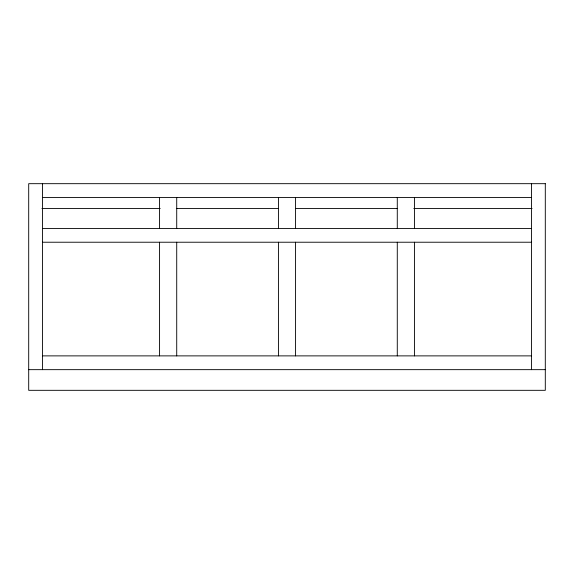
<?xml version="1.0" encoding="UTF-8"?>
<svg xmlns="http://www.w3.org/2000/svg" width="574" height="574" viewBox="0 0 574 574"><rect width="100%" height="100%" fill="white"/><g stroke="black" fill="none" stroke-linecap="round" stroke-linejoin="round"><path stroke-width="0.86" d="M42.476 197.456L531.524 197.456M41.931 208.513L160.211 208.513M176.34 208.513L278.49 208.513M295.51 208.513L397.66 208.513M413.789 208.513L532.069 208.513M42.476 228.452L531.524 228.452M42.476 242.228L531.524 242.228M42.476 355.88L531.524 355.88M28.7 369.656L545.3 369.656M531.524 183.68L531.524 369.656M414.428 197.456L414.428 228.452M414.428 242.228L414.428 355.88M397.28 197.456L397.28 228.452M397.28 242.228L397.28 355.88M295.574 197.456L295.574 228.452M295.574 242.228L295.574 355.88M278.426 197.456L278.426 228.452M278.426 242.228L278.426 355.88M176.72 197.456L176.72 228.452M176.72 242.228L176.72 355.88M159.572 197.456L159.572 228.452M159.572 242.228L159.572 355.88M42.476 183.68L42.476 369.656M545.3 183.68L28.7 183.68L28.7 390.32L545.3 390.32L545.3 183.68"/></g></svg>
